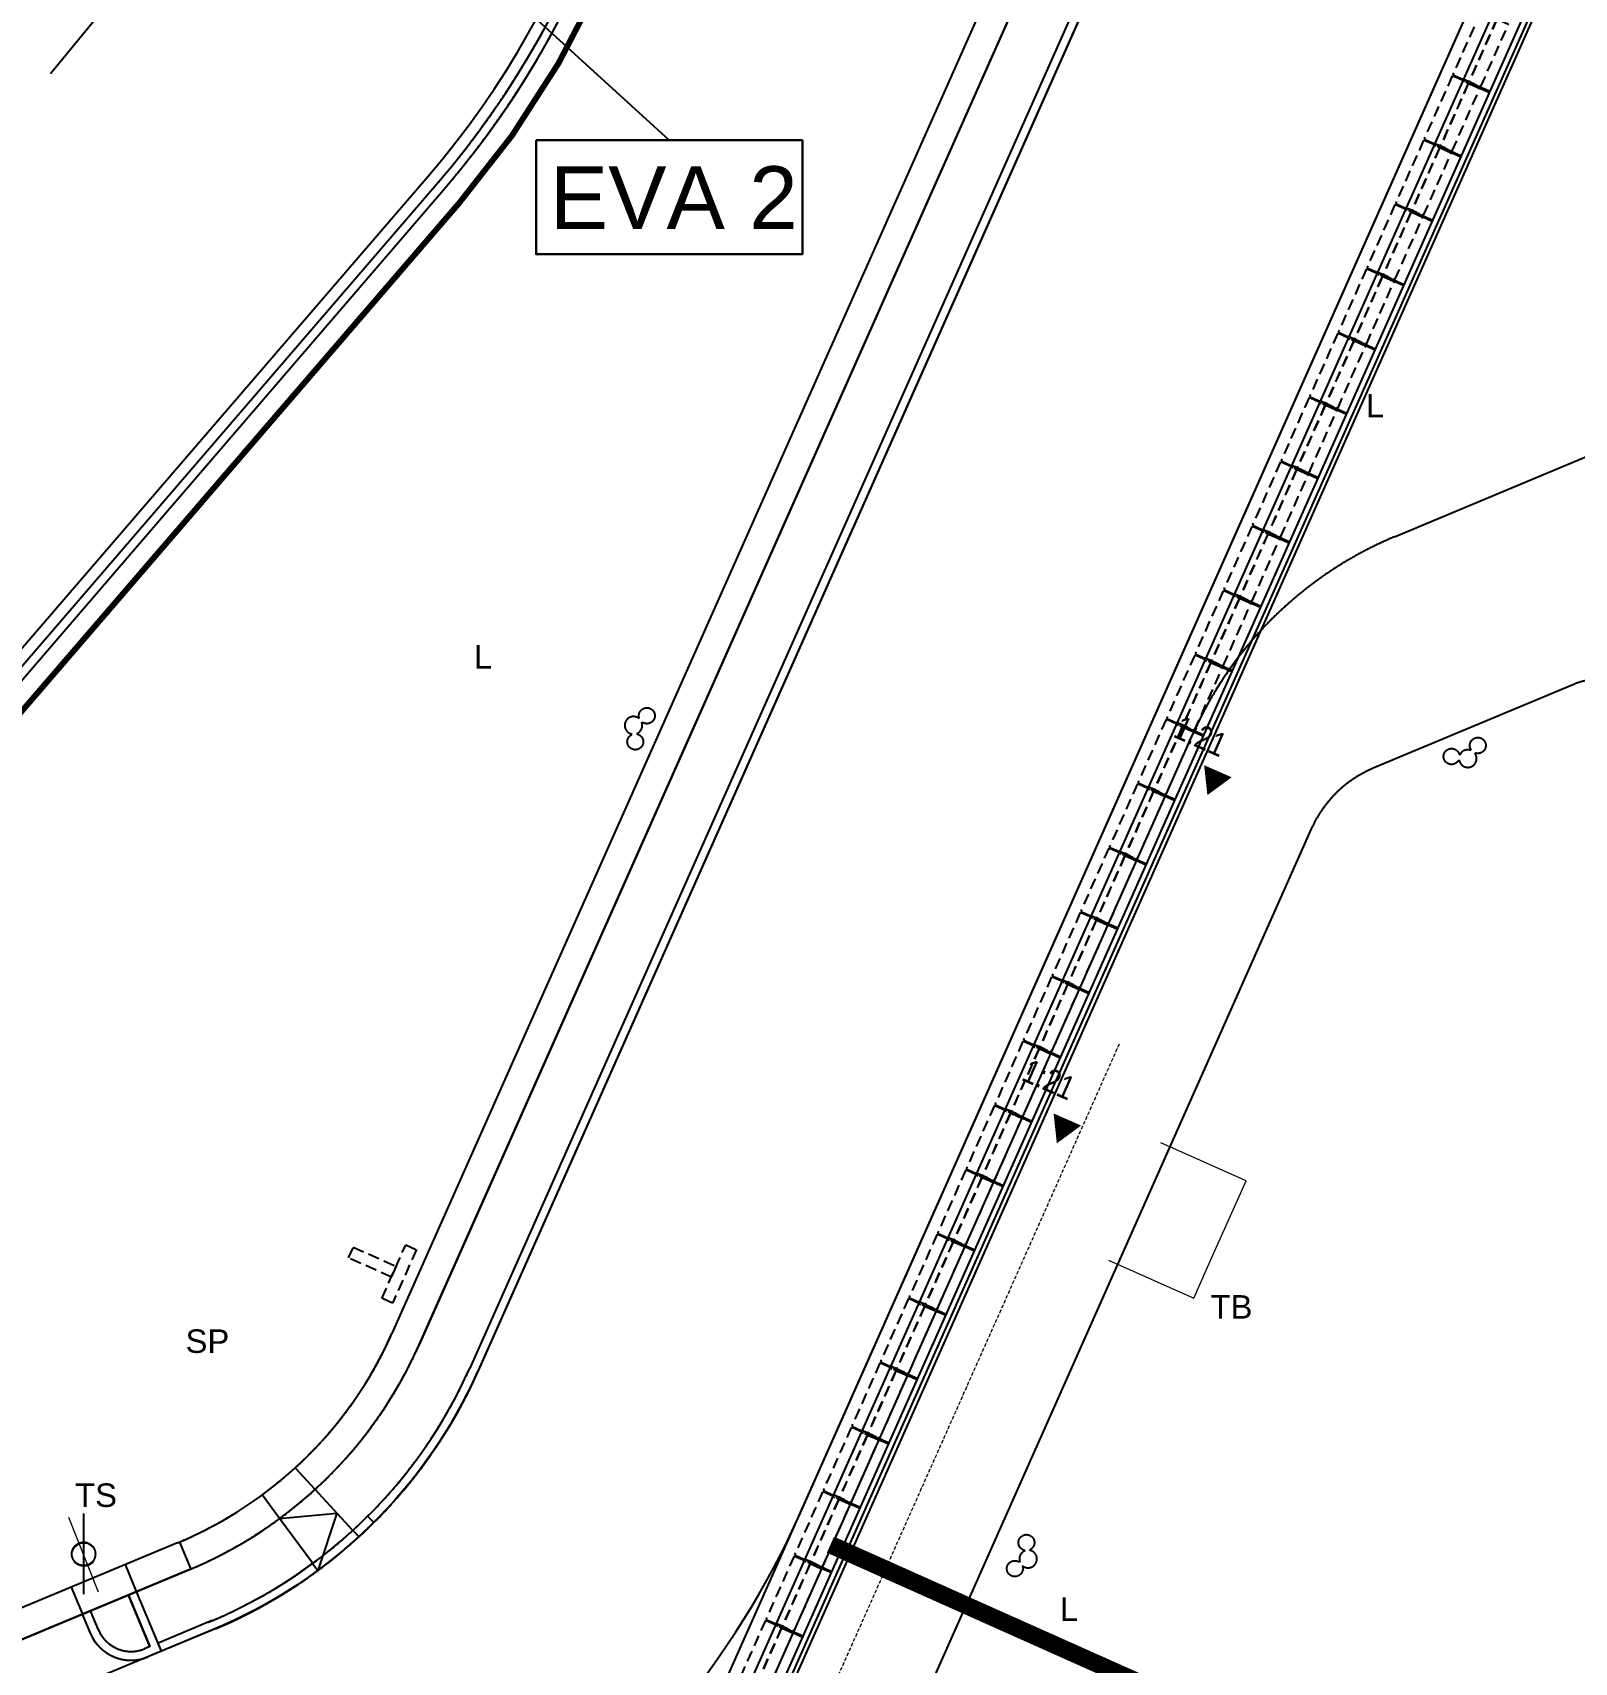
# Model space of a CAD drawing. Header units: millimetres. Extents: x 833576263 to 1668046980, y 817519639 to 1636103653.
# Drawn here: x 834059121 to 834085388, y 817818401 to 817846168 of the extents above; entities that cross this region are included whole.
import ezdxf

# ---------------------------------------------------------------- set-up
doc = ezdxf.new("R2010")
doc.units = ezdxf.units.MM
doc.header["$LTSCALE"] = 100
doc.header["$MEASUREMENT"] = 0
for name, pattern in [('C160$0$DASHED', [19.05, 12.7, -6.35]), ('C160$0$Hidden', [9.525, 6.35, -3.175]), ('R_site$0$HIDDEN', [9.525, 6.35, -3.175]), ('R_site$0$HIDDENX2', [19.05, 12.7, -6.35]), ('R_Text for GBP from DLN$0$ACAD_ISO10W100', [18, 12, -3, 0, -3])]:
    doc.linetypes.add(name, pattern=pattern)
doc.layers.get('Defpoints').update_dxf_attribs({"color": 170})
for name, color, linetype in [('C160$0$+C160', 6, 'C160$0$Hidden'), ('C160$0$EVA', 1, 'C160$0$DASHED'), ('R_site$0$G-SITE(WHC)', 7, 'R_site$0$HIDDENX2'), ('R_Text for GBP from DLN$0$000-04-LABLES-EVA', 7, 'Continuous'), ('R_Text for GBP from DLN$0$base plan(mm)$0$DLN040__', 7, 'Continuous'), ('T-TITL', 7, 'Continuous'), ('X-REF', 7, 'Continuous')]:
    doc.layers.add(name, color=color, linetype=linetype)
for name, color, linetype, lineweight in [('C160$0$DLN_TRAFFIC SIGN', 6, 'Continuous', 18), ('R_P_LG$0$RDA5803', 1, 'Continuous', 20), ('R_site$0$000-Architecture boundary', 2, 'Continuous', 0), ('R_site$0$Waterfront Railing$0$000-Section Thick', 1, 'Continuous', 25), ('R_Text for GBP from DLN$0$000-Slope', 6, 'R_Text for GBP from DLN$0$ACAD_ISO10W100', 18), ('R_WKCD_PARK$0$000-PAV-Concrete-b', 1, 'Continuous', 25), ('R_WKCD_PARK$0$000-PAV-Reused tiles-b', 3, 'Continuous', 15), ('R_WKCD_PARK$0$PAV-secondary path-b', 6, 'Continuous', 18)]:
    doc.layers.add(name, color=color, linetype=linetype, lineweight=lineweight)
doc.styles.add('R_Text for GBP from DLN$0$base plan(mm)$0$Standard', font='arial.ttf')
doc.styles.add('R_Text for GBP from DLN$0$base plan(mm)$0$SWIS721 LT', font='swiss.ttf')
doc.styles.add('R_Text for GBP from DLN$0$programme (M)$0$programme$0$SWIS721 LT', font='swiss.ttf')
doc.styles.add('R_Text for GBP from DLN$0$W8 sec wkcd', font='swissc.ttf', dxfattribs={"height": 3})
doc.linetypes.add('R_site$0$B1_BDYF', pattern='A,2.5,-0.5,[130,ltypeshp.shx,S=0.5,R=0,X=0,Y=0],-0.5', length=3.5)
doc.dimstyles.new('R_Text for GBP from DLN$0$base plan(mm)$0$Standard', dxfattribs={"dimtxt": 0.35, "dimasz": 0.2, "dimexe": 0.2, "dimexo": 0.2, "dimgap": 0.09, "dimtad": 0, "dimtoh": 1, "dimdec": 4, "dimzin": 0, "dimdsep": 46, "dimtxsty": 'R_Text for GBP from DLN$0$base plan(mm)$0$Standard', "dimcen": 0.09, "dimadec": 0, "dimazin": 0, "dimtfac": 1, "dimtdec": 4, "dimtofl": 0, "dimtmove": 0, "dimatfit": 3, "dimfxl": 1, "dimtolj": 1, "dimtzin": 0, "dimarcsym": 0})

# ---------------------------------------------------------------- blocks, each defined once
blk = doc.blocks.new('R_site$0$architecture 2')
at = {"layer": 'R_site$0$000-Architecture boundary', "color": 3, "linetype": 'R_site$0$HIDDEN', "ltscale": 0.5}
blk.add_lwpolyline([(834072.714, 817820.406), (834080.716, 817816.831), (834078.886, 817795.172), (834085.641, 817794.002), (834085.7, 817794.347), (834102.5, 817791.436), (834100.622, 817780.597)], dxfattribs=at)
at = {"layer": 'R_site$0$Waterfront Railing$0$000-Section Thick', "linetype": 'R_site$0$B1_BDYF', "ltscale": 0.002}
blk.add_lwpolyline([(834040.671, 817817.597), (834044.531, 817818.943), (834065.858, 817843.72, 0.414214), (834064.264, 817865.015), (834043.896, 817882.546, 0.414214), (834022.601, 817880.952), (834006.395, 817862.124, 0.334716), (834006.874, 817839.154), (834009.039, 817835.827), (834009.287, 817832.075), (834007.2, 817826.722), (834004.717, 817823.31), (834010.15, 817817.855), (834013.409, 817815.029), (834017.677, 817819.227, -0.358522), (834028.603, 817818.528, -0.201241), (834031.197, 817814.292), (834032.98, 817814.914)], format="xyb", dxfattribs=at)
blk = doc.blocks.new('R_site')
at = {"layer": 'R_site$0$G-SITE(WHC)', "ltscale": 2}
blk.add_lwpolyline([(834005795, 817849736), (834040174, 817821838), (834069650, 817858019), (834035776, 817886433), (834005795, 817849736)], dxfattribs=at)
at = {"xscale": 1000, "yscale": 1000, "zscale": 1000}
blk.add_blockref('R_site$0$architecture 2', (0, 0), dxfattribs=at)
blk = doc.blocks.new('R_WKCD_PARK')
at = {"layer": 'Defpoints'}
for points in [[(834183667, 817774781, -0.09515), (834076628, 817781650, -0.220431), (834063432, 817792491, -0.264689), (834064805, 817812539, -0.098357), (834067029, 817814779, 0.140841), (834072196, 817820936), (834089614, 817860110, -0.147837), (834100578, 817872816, -0.410901), (834111707, 817870393, 0.031692), (834114287, 817866928, 0.252242), (834125770, 817862431, -0.125686), (834129746, 817861915), (834135114, 817859776), (834142622, 817855048), (834145562, 817859914), (834128702, 817870086, -0.390962), (834117887, 817872026, -0.013137), (834117027, 817873227, -0.385183), (834118544, 817883988, 0.012387)], [(834096207, 817877116, 0.137723), (834084132, 817862548), (834066714, 817823373, -0.191803), (834062187, 817818953), (834051762, 817814614, -0.446391)]]:
    blk.add_lwpolyline(points, format="xyb", dxfattribs=at)
at = {"layer": 'R_WKCD_PARK$0$000-PAV-Concrete-b'}
for p, q in [((834082670, 817863198), (834065244, 817824005)), ((834083127, 817862995), (834065701, 817823802)), ((834083995, 817862609), (834066569, 817823416)), ((834084132, 817862548), (834066706, 817823355)), ((834069260, 817814332), (834089614, 817860110)), ((834046788, 817821259), (834066009, 817843590)), ((834046902, 817821161), (834066123, 817843492)), ((834064576, 817820648), (834063935, 817821349)), ((834061590, 817820438), (834056100, 817818153)), ((834061782, 817819976), (834056292, 817817691)), ((834061316, 817818591), (834060893, 817819606)), ((834060105, 817818899), (834059970, 817819222)), ((834060243, 817818957), (834060109, 817819280)), ((834062249, 817818979), (834061085, 817818495)), ((834062191, 817819118), (834061258, 817818729))]:
    blk.add_line(p, q, dxfattribs=at)
at = {"layer": 'R_WKCD_PARK$0$000-PAV-Concrete-b', "flags": 128}
for points in [[(834063893, 817820087), (834063330, 817820852), (834064306, 817820944), (834063982, 817819966)], [(834060755, 817819549), (834061120, 817818672), (834061028, 817818633)]]:
    blk.add_lwpolyline(points, dxfattribs=at)
at = {"layer": 'R_WKCD_PARK$0$000-PAV-Concrete-b'}
for centre, radius, start, end in [((834054413, 817853571), 15450, 319.2806, 49.2806), ((834054413, 817853571), 15300, 319.2806, 49.2806), ((834058939, 817826808), 6900, 292.5986, 336.0291), ((834058939, 817826808), 7400, 292.5986, 336.0291), ((834058939, 817826808), 8350, 292.9197, 336.0291), ((834058939, 817826808), 8500, 292.9197, 336.0291), ((834060797, 817819187), 750, 202.5986, 292.5986), ((834060797, 817819187), 600, 202.5978, 292.5978), ((834059367, 817825795), 7250, 292.2863, 292.9197)]:
    blk.add_arc(centre, radius, start, end, dxfattribs=at)
at = {"layer": 'R_WKCD_PARK$0$000-PAV-Reused tiles-b', "flags": 128}
blk.add_lwpolyline([(834077450, 817825254), (834078905, 817824609), (834079229, 817825340), (834079794, 817826608), (834078341, 817827255)], dxfattribs=at)
at = {"layer": 'R_WKCD_PARK$0$PAV-secondary path-b'}
for p, q in [((834085388, 817835068), (834081961, 817833634)), ((834068178, 817810123), (834078892, 817834224)), ((834080906, 817832602), (834067525, 817802533))]:
    blk.add_line(p, q, dxfattribs=at)
at = {"layer": 'R_WKCD_PARK$0$PAV-secondary path-b', "flags": 128}
blk.add_lwpolyline([(834082322, 817837579), (834090454, 817840982), (834091805, 817837754), (834090196, 817837080)], dxfattribs=at)
at = {"layer": 'R_WKCD_PARK$0$PAV-secondary path-b'}
for centre, radius, end in [((834084832, 817831583), 6500, 156.0315), ((834082734, 817831789), 2000, 156.0098)]:
    blk.add_arc(centre, radius, 112.7095, end, dxfattribs=at)
blk = doc.blocks.new('R_P_LG')
at = {"layer": 'R_P_LG$0$RDA5803'}
for points in [[(834183666.729, 817774780.7109, -0.095150065), (834076628.2291, 817781649.9506, -0.220430541), (834063432.364, 817792490.8935, -0.2646892807), (834064805.311, 817812539.3987, -0.0983572146), (834067029.4433, 817814778.8374, 0.1408408976), (834072196.345, 817820935.5122), (834089614.1981, 817860110.2634, -0.1478366909), (834100577.8317, 817872816.296, -0.4109005282), (834111707.1207, 817870392.8812, 0.031691708), (834114287.1147, 817866927.814, 0.2522417272), (834125770.0064, 817862431.157, -0.1256855543), (834129745.5165, 817861914.9436), (834135113.5119, 817859775.9643), (834142622.3979, 817855047.5612), (834145562.149, 817859914.092), (834128702.0772, 817870085.6929, -0.3909616488), (834117887.1336, 817872026.3361, -0.013137308), (834117026.993, 817873227.1241, -0.3851828251), (834118543.6819, 817883988.3187, 0.0123866448)], [(834096206.9852, 817877116.397, 0.1377230721), (834084131.6848, 817862547.895), (834066713.8319, 817823373.1443, -0.1918031019), (834062186.7776, 817818953.2396), (834051761.6539, 817814613.986, -0.4463909524)]]:
    blk.add_lwpolyline(points, format="xyb", dxfattribs=at)
blk = doc.blocks.new('C160$0$A$C4AD84712')
at = {"layer": 'C160$0$+C160', "ltscale": 0.0003}
for p, q in [((834084.064, 817846.398), (834083.593, 817845.338)), ((834084.068, 817846.396, 0), (834083.597, 817845.336, 0)), ((834083.577, 817845.301), (834083.106, 817844.241)), ((834083.581, 817845.299, 0), (834083.11, 817844.239, 0)), ((834083.089, 817844.205), (834082.618, 817843.145)), ((834083.093, 817844.203, 0), (834082.622, 817843.143, 0)), ((834082.602, 817843.108), (834082.13, 817842.048)), ((834082.606, 817843.106, 0), (834082.134, 817842.046, 0)), ((834082.114, 817842.011), (834081.643, 817840.952)), ((834082.118, 817842.01, 0), (834081.647, 817840.95, 0)), ((834081.627, 817840.915), (834081.155, 817839.855)), ((834081.631, 817840.913, 0), (834081.159, 817839.853, 0)), ((834081.139, 817839.818), (834080.668, 817838.759)), ((834081.143, 817839.817, 0), (834080.672, 817838.757, 0)), ((834080.652, 817838.722), (834080.18, 817837.662)), ((834080.656, 817838.72, 0), (834080.184, 817837.66, 0)), ((834080.164, 817837.625), (834079.693, 817836.566)), ((834080.168, 817837.624, 0), (834079.697, 817836.564, 0)), ((834079.677, 817836.529), (834079.205, 817835.469)), ((834079.681, 817836.527, 0), (834079.209, 817835.467, 0)), ((834079.189, 817835.432), (834078.718, 817834.373)), ((834079.193, 817835.431, 0), (834078.722, 817834.371, 0)), ((834078.702, 817834.336), (834078.23, 817833.276)), ((834078.706, 817834.334, 0), (834078.234, 817833.274, 0)), ((834078.214, 817833.239), (834077.743, 817832.18)), ((834078.218, 817833.238, 0), (834077.747, 817832.178, 0)), ((834077.726, 817832.143), (834077.255, 817831.083)), ((834077.73, 817832.141, 0), (834077.259, 817831.081, 0)), ((834077.239, 817831.046), (834076.768, 817829.987)), ((834077.243, 817831.045, 0), (834076.772, 817829.985, 0)), ((834076.751, 817829.95), (834076.28, 817828.89)), ((834076.755, 817829.948, 0), (834076.284, 817828.888, 0)), ((834076.264, 817828.853), (834075.793, 817827.794)), ((834076.268, 817828.852, 0), (834075.797, 817827.792, 0)), ((834075.776, 817827.757), (834075.305, 817826.697)), ((834075.78, 817827.755, 0), (834075.309, 817826.695, 0)), ((834075.289, 817826.66), (834074.818, 817825.601)), ((834075.293, 817826.659, 0), (834074.822, 817825.599, 0)), ((834074.801, 817825.564), (834074.33, 817824.504)), ((834074.805, 817825.562, 0), (834074.334, 817824.502, 0)), ((834074.314, 817824.467), (834073.843, 817823.408)), ((834074.318, 817824.466, 0), (834073.847, 817823.406, 0)), ((834073.826, 817823.371), (834073.355, 817822.311)), ((834073.83, 817823.369, 0), (834073.359, 817822.309, 0)), ((834073.339, 817822.274), (834072.867, 817821.214)), ((834073.343, 817822.273, 0), (834072.871, 817821.213, 0)), ((834072.851, 817821.178), (834072.38, 817820.118)), ((834072.855, 817821.176, 0), (834072.384, 817820.116, 0)), ((834072.364, 817820.081), (834071.892, 817819.021)), ((834072.368, 817820.08, 0), (834071.896, 817819.02, 0)), ((834071.876, 817818.985), (834071.405, 817817.925)), ((834071.88, 817818.983, 0), (834071.409, 817817.923, 0))]:
    blk.add_line(p, q, dxfattribs=at)
for points in [[(834084.265, 817846.308), (834083.975, 817846.437), (834083.979, 817846.447), (834083.794, 817846.528), (834083.315, 817845.45), (834083.499, 817845.368), (834083.503, 817845.377), (834083.794, 817845.248)], [(834083.777, 817845.212), (834083.487, 817845.341), (834083.491, 817845.35), (834083.307, 817845.432), (834082.827, 817844.354), (834083.012, 817844.272), (834083.016, 817844.281), (834083.306, 817844.152)], [(834083.29, 817844.115), (834083, 817844.244), (834083.004, 817844.254), (834082.819, 817844.335), (834082.34, 817843.257), (834082.524, 817843.175), (834082.528, 817843.184), (834082.819, 817843.055)], [(834082.802, 817843.019), (834082.512, 817843.148), (834082.516, 817843.157), (834082.332, 817843.239), (834081.852, 817842.161), (834082.037, 817842.079), (834082.041, 817842.088), (834082.331, 817841.959)], [(834082.315, 817841.922), (834082.025, 817842.051), (834082.029, 817842.061), (834081.844, 817842.142), (834081.365, 817841.064), (834081.549, 817840.982), (834081.553, 817840.991), (834081.844, 817840.862)], [(834081.827, 817840.826), (834081.537, 817840.955), (834081.541, 817840.964), (834081.357, 817841.046), (834080.877, 817839.968), (834081.062, 817839.886), (834081.066, 817839.895), (834081.356, 817839.766)], [(834081.34, 817839.729), (834081.05, 817839.858), (834081.054, 817839.867), (834080.869, 817839.949), (834080.39, 817838.871), (834080.574, 817838.789), (834080.578, 817838.798), (834080.869, 817838.669)], [(834080.852, 817838.633), (834080.562, 817838.762), (834080.566, 817838.771), (834080.382, 817838.853), (834079.902, 817837.775), (834080.087, 817837.693), (834080.091, 817837.702), (834080.381, 817837.573)], [(834080.365, 817837.536), (834080.074, 817837.665), (834080.079, 817837.674), (834079.894, 817837.756), (834079.415, 817836.678), (834079.599, 817836.596), (834079.603, 817836.605), (834079.894, 817836.476)], [(834079.877, 817836.44), (834079.587, 817836.569), (834079.591, 817836.578), (834079.407, 817836.66), (834078.927, 817835.582), (834079.112, 817835.5), (834079.116, 817835.509), (834079.406, 817835.38)], [(834079.39, 817835.343), (834079.099, 817835.472), (834079.103, 817835.481), (834078.919, 817835.563), (834078.44, 817834.485), (834078.624, 817834.403), (834078.628, 817834.412), (834078.918, 817834.283)], [(834078.902, 817834.247), (834078.612, 817834.376), (834078.616, 817834.385), (834078.432, 817834.467), (834077.952, 817833.389), (834078.137, 817833.307), (834078.141, 817833.316), (834078.431, 817833.187)], [(834078.415, 817833.15), (834078.124, 817833.279), (834078.128, 817833.288), (834077.944, 817833.37), (834077.465, 817832.292), (834077.649, 817832.21), (834077.653, 817832.219), (834077.943, 817832.09)], [(834077.927, 817832.054), (834077.637, 817832.183), (834077.641, 817832.192), (834077.457, 817832.274), (834076.977, 817831.196), (834077.161, 817831.114), (834077.166, 817831.123), (834077.456, 817830.994)], [(834077.44, 817830.957), (834077.149, 817831.086), (834077.153, 817831.095), (834076.969, 817831.177), (834076.49, 817830.099), (834076.674, 817830.017), (834076.678, 817830.026), (834076.968, 817829.897)], [(834076.952, 817829.861), (834076.662, 817829.99), (834076.666, 817829.999), (834076.481, 817830.081), (834076.002, 817829.003), (834076.186, 817828.921), (834076.19, 817828.93), (834076.481, 817828.801)], [(834076.465, 817828.764), (834076.174, 817828.893), (834076.178, 817828.902), (834075.994, 817828.984), (834075.515, 817827.906), (834075.699, 817827.824), (834075.703, 817827.833), (834075.993, 817827.704)], [(834075.977, 817827.668), (834075.687, 817827.797), (834075.691, 817827.806), (834075.506, 817827.888), (834075.027, 817826.81), (834075.211, 817826.728), (834075.215, 817826.737), (834075.506, 817826.608)], [(834075.49, 817826.571), (834075.199, 817826.7), (834075.203, 817826.709), (834075.019, 817826.791), (834074.539, 817825.713), (834074.724, 817825.631), (834074.728, 817825.64), (834075.018, 817825.511)], [(834075.002, 817825.475), (834074.712, 817825.604), (834074.716, 817825.613), (834074.531, 817825.695), (834074.052, 817824.617), (834074.236, 817824.535), (834074.24, 817824.544), (834074.531, 817824.415)], [(834074.514, 817824.378), (834074.224, 817824.507), (834074.228, 817824.516), (834074.044, 817824.598), (834073.564, 817823.52), (834073.749, 817823.438), (834073.753, 817823.447), (834074.043, 817823.318)], [(834074.027, 817823.282), (834073.737, 817823.411), (834073.741, 817823.42), (834073.556, 817823.502), (834073.077, 817822.424), (834073.261, 817822.342), (834073.265, 817822.351), (834073.556, 817822.222)], [(834073.539, 817822.185), (834073.249, 817822.314), (834073.253, 817822.323), (834073.069, 817822.405), (834072.589, 817821.327), (834072.774, 817821.245), (834072.778, 817821.254), (834073.068, 817821.125)], [(834073.052, 817821.089), (834072.762, 817821.218), (834072.766, 817821.227), (834072.581, 817821.309), (834072.102, 817820.231), (834072.286, 817820.149), (834072.29, 817820.158), (834072.581, 817820.029)], [(834072.564, 817819.992), (834072.274, 817820.121), (834072.278, 817820.13), (834072.094, 817820.212), (834071.614, 817819.134), (834071.799, 817819.052), (834071.803, 817819.061), (834072.093, 817818.932)], [(834072.077, 817818.896), (834071.787, 817819.025), (834071.791, 817819.034), (834071.606, 817819.116), (834071.127, 817818.038), (834071.311, 817817.956), (834071.315, 817817.965), (834071.606, 817817.836)]]:
    blk.add_lwpolyline(points, close=True, dxfattribs=at)
blk = doc.blocks.new('C160$0$TS')
at = {"layer": 'C160$0$DLN_TRAFFIC SIGN'}
blk.add_line((834126.707, 818031.929), (834126.707, 818030.558), dxfattribs=at)
blk.add_circle((834126.707, 818031.244), 0.2, dxfattribs=at)
blk = doc.blocks.new('C160')
at = {"layer": 'C160$0$+C160'}
for p, q in [((834082.67, 817863.198), (834065.244, 817824.005)), ((834069.26, 817814.332), (834089.614, 817860.11)), ((834085.132, 817849.049, 0), (834083.099, 817844.481, 0)), ((834083.648, 817844.237, 0), (834085.68, 817848.805, 0)), ((834083.716, 817845.25), (834083.943, 817845.149)), ((834083.725, 817845.268), (834083.951, 817845.168)), ((834083.099, 817844.481, 0), (834081.066, 817839.913, 0)), ((834081.615, 817839.669, 0), (834083.648, 817844.237, 0)), ((834083.229, 817844.153), (834083.455, 817844.053)), ((834083.237, 817844.172), (834083.463, 817844.071)), ((834082.741, 817843.057), (834082.968, 817842.956)), ((834082.75, 817843.075), (834082.976, 817842.975)), ((834082.254, 817841.96), (834082.48, 817841.86)), ((834082.262, 817841.979), (834082.488, 817841.878)), ((834081.766, 817840.864), (834081.993, 817840.763)), ((834081.775, 817840.882), (834082.001, 817840.782)), ((834081.066, 817839.913, 0), (834079.034, 817835.345, 0)), ((834081.279, 817839.767), (834081.505, 817839.667)), ((834081.287, 817839.786), (834081.513, 817839.685)), ((834079.582, 817835.101, 0), (834081.615, 817839.669, 0)), ((834080.791, 817838.671), (834081.018, 817838.57)), ((834080.799, 817838.689), (834081.026, 817838.589)), ((834080.304, 817837.574), (834080.53, 817837.474)), ((834080.312, 817837.593), (834080.538, 817837.492)), ((834079.816, 817836.478), (834080.043, 817836.377)), ((834079.824, 817836.496), (834080.051, 817836.395)), ((834079.034, 817835.345, 0), (834077.001, 817830.777, 0)), ((834079.329, 817835.381), (834079.555, 817835.281)), ((834079.337, 817835.4), (834079.563, 817835.299)), ((834077.549, 817830.533, 0), (834079.582, 817835.101, 0)), ((834078.841, 817834.285), (834079.067, 817834.184)), ((834078.849, 817834.303), (834079.076, 817834.202)), ((834078.354, 817833.188), (834078.58, 817833.088)), ((834078.362, 817833.207), (834078.588, 817833.106)), ((834077.866, 817832.092), (834078.092, 817831.991)), ((834077.874, 817832.11), (834078.101, 817832.009)), ((834077.379, 817830.995), (834077.605, 817830.895)), ((834077.387, 817831.014), (834077.613, 817830.913)), ((834077.001, 817830.777, 0), (834074.968, 817826.209, 0)), ((834075.516, 817825.965, 0), (834077.549, 817830.533, 0)), ((834076.891, 817829.899), (834077.117, 817829.798)), ((834076.899, 817829.917), (834077.126, 817829.816)), ((834076.404, 817828.802), (834076.63, 817828.702)), ((834076.412, 817828.821), (834076.638, 817828.72)), ((834075.916, 817827.706), (834076.142, 817827.605)), ((834075.924, 817827.724), (834076.15, 817827.623)), ((834075.429, 817826.609), (834075.655, 817826.509)), ((834075.437, 817826.628), (834075.663, 817826.527)), ((834074.968, 817826.209, 0), (834072.935, 817821.641, 0)), ((834073.483, 817821.397, 0), (834075.516, 817825.965, 0)), ((834074.949, 817825.531), (834075.175, 817825.43)), ((834074.941, 817825.513), (834075.167, 817825.412)), ((834074.453, 817824.416), (834074.68, 817824.316)), ((834074.462, 817824.435), (834074.688, 817824.334)), ((834073.966, 817823.32), (834074.192, 817823.219)), ((834073.974, 817823.338), (834074.2, 817823.237)), ((834073.478, 817822.223), (834073.705, 817822.123)), ((834073.487, 817822.242), (834073.713, 817822.141)), ((834072.935, 817821.641, 0), (834070.902, 817817.073, 0)), ((834071.45, 817816.829, 0), (834073.483, 817821.397, 0)), ((834064.576, 817820.648), (834063.935, 817821.349)), ((834072.991, 817821.127), (834073.217, 817821.026)), ((834072.999, 817821.145), (834073.225, 817821.044)), ((834063.33, 817820.852), (834064.306, 817820.944)), ((834063.893, 817820.087), (834063.33, 817820.852)), ((834064.306, 817820.944), (834063.982, 817819.966)), ((834061.59, 817820.438), (834056.1, 817818.153)), ((834060.893, 817819.606), (834060.701, 817820.068)), ((834072.503, 817820.03), (834072.73, 817819.93)), ((834072.512, 817820.049), (834072.738, 817819.948)), ((834059.778, 817819.684), (834059.97, 817819.222)), ((834072.016, 817818.934), (834072.242, 817818.833)), ((834072.024, 817818.952), (834072.25, 817818.851))]:
    blk.add_line(p, q, dxfattribs=at)
for points in [[(834056.292, 817817.691), (834061.782, 817819.976, 0.191803), (834065.701, 817823.802), (834083.127, 817862.995, -0.137723), (834095.581, 817878.021, 0.038667), (834116.472, 817894.993, 0.067646), (834133.142, 817915.771), (834141.771, 817930.131, 0.625274), (834131.969, 817945.206, -0.140277), (834121.241, 817946.886, -0.135027), (834113.876, 817952.495, -0.001971), (834109.332, 817958.449, -0.001971)], [(834077.005, 817783.102, -0.465643), (834064.6, 817809.113, -0.132801), (834064.726, 817809.305, -0.097933), (834065.014, 817809.469, -0.056729), (834065.604, 817809.591, -0.015706), (834066.412, 817809.645, 0.019087), (834067.258, 817809.705, 0.069677), (834067.844, 817809.844, 0.180117), (834068.178, 817810.123), (834078.892, 817834.224, -0.191312), (834082.322, 817837.579), (834090.454, 817840.982), (834091.805, 817837.754), (834090.196, 817837.08, 0.328198), (834089.587, 817836.064, 0.183549), (834103.804, 817807.158, 0.534412), (834107.041, 817807.919, -0.091686)], [(834046.902, 817821.161), (834066.123, 817843.492, 0.414214), (834064.492, 817865.281), (834044.124, 817882.812, 0.414214), (834022.336, 817881.181), (834006.12, 817862.341, 0.334705), (834006.589, 817838.95), (834008.696, 817835.713), (834008.933, 817832.13), (834006.89, 817826.891), (834004.258, 817823.275), (834009.911, 817817.599), (834013.424, 817814.553), (834017.904, 817818.958, -0.354054), (834028.287, 817818.344, -0.179645), (834028.717, 817817.508), (834029.024, 817814.963)], [(834046.788, 817821.259), (834066.009, 817843.59, 0.414214), (834064.394, 817865.167), (834044.026, 817882.698, 0.414214), (834022.449, 817881.083), (834006.238, 817862.248, 0.334709), (834006.711, 817839.038), (834008.843, 817835.762), (834009.085, 817832.106), (834007.023, 817826.819), (834004.455, 817823.29), (834010.013, 817817.709), (834013.418, 817814.757), (834017.807, 817819.073, -0.354446), (834028.388, 817818.454, -0.179645), (834028.866, 817817.526), (834029.173, 817814.981)], [(834096.122, 817877.24, 0.137723), (834083.995, 817862.609), (834066.569, 817823.416, -0.190351), (834062.191, 817819.117, -0.137118)], [(834096.207, 817877.116, 0.137723), (834084.132, 817862.548), (834066.706, 817823.355, -0.190351), (834062.249, 817818.979, -0.175349)], [(834077.061, 817783.239, -0.465803), (834064.755, 817809.026, -0.195057), (834065.169, 817809.419, -0.048522), (834065.54, 817809.525, -0.032646), (834066.143, 817809.594), (834066.737, 817809.623), (834067.11, 817809.646, 0.021417), (834067.585, 817809.696, 0.0536), (834068.056, 817809.819, 0.099862), (834068.257, 817809.945, 0.095926), (834068.346, 817810.071), (834087.359, 817852.834), (834087.506, 817852.769), (834068.492, 817810.005, -0.096303), (834068.367, 817809.829, -0.099862), (834068.112, 817809.669, -0.0536), (834067.609, 817809.538, -0.021417), (834067.12, 817809.487), (834066.746, 817809.463), (834066.151, 817809.434, 0.032646), (834065.569, 817809.367, 0.048522), (834065.228, 817809.27, 0.195057), (834064.9, 817808.96, 0.465803), (834077.101, 817783.394, 0.005214)], [(834062.249, 817818.979), (834061.085, 817818.495, -0.414214), (834060.105, 817818.899), (834059.97, 817819.222)], [(834061.12, 817818.672), (834061.028, 817818.633, -0.414214), (834060.243, 817818.957), (834060.109, 817819.28)]]:
    blk.add_lwpolyline(points, format="xyb", dxfattribs=at)
at = {"layer": 'C160$0$+C160', "const_width": 0.1, "flags": 128}
blk.add_lwpolyline([(834037.704, 817819.253), (834046.651, 817820.332), (834066.388, 817843.264, 0.414214), (834064.72, 817865.546), (834044.353, 817883.077, 0.414214), (834022.07, 817881.409), (834005.845, 817862.558, 0.334694), (834006.304, 817838.746), (834008.353, 817835.598), (834008.578, 817832.184), (834006.581, 817827.061), (834003.8, 817823.239), (834009.672, 817817.343), (834013.439, 817814.077), (834018.129, 817818.689, -0.155744), (834022.716, 817820.153, -0.186939), (834028.048, 817818.088), (834029.483, 817818.261)], format="xyb", dxfattribs=at)
at = {"layer": 'C160$0$+C160'}
for points in [[(834083.548, 817845.346), (834083.54, 817845.328), (834083.716, 817845.25), (834083.725, 817845.268)], [(834083.061, 817844.25), (834083.053, 817844.232), (834083.229, 817844.153), (834083.237, 817844.172)], [(834082.573, 817843.153), (834082.565, 817843.135), (834082.741, 817843.057), (834082.75, 817843.075)], [(834082.086, 817842.057), (834082.078, 817842.039), (834082.254, 817841.96), (834082.262, 817841.979)], [(834081.598, 817840.96), (834081.59, 817840.942), (834081.766, 817840.864), (834081.775, 817840.882)], [(834081.111, 817839.864), (834081.103, 817839.846), (834081.279, 817839.767), (834081.287, 817839.786)], [(834080.623, 817838.767), (834080.615, 817838.749), (834080.791, 817838.671), (834080.799, 817838.689)], [(834080.136, 817837.671), (834080.128, 817837.653), (834080.304, 817837.574), (834080.312, 817837.593)], [(834079.648, 817836.574), (834079.64, 817836.556), (834079.816, 817836.478), (834079.824, 817836.496)], [(834079.161, 817835.478), (834079.153, 817835.46), (834079.329, 817835.381), (834079.337, 817835.4)], [(834078.673, 817834.381), (834078.665, 817834.363), (834078.841, 817834.285), (834078.849, 817834.303)], [(834078.186, 817833.285), (834078.178, 817833.267), (834078.354, 817833.188), (834078.362, 817833.207)], [(834077.698, 817832.188), (834077.69, 817832.17), (834077.866, 817832.092), (834077.874, 817832.11)], [(834077.211, 817831.092), (834077.203, 817831.074), (834077.379, 817830.995), (834077.387, 817831.014)], [(834076.723, 817829.995), (834076.715, 817829.977), (834076.891, 817829.899), (834076.899, 817829.917)], [(834076.236, 817828.899), (834076.227, 817828.881), (834076.404, 817828.802), (834076.412, 817828.821)], [(834075.748, 817827.802), (834075.74, 817827.784), (834075.916, 817827.706), (834075.924, 817827.724)], [(834075.261, 817826.706), (834075.252, 817826.688), (834075.429, 817826.609), (834075.437, 817826.628)], [(834074.773, 817825.609), (834074.765, 817825.591), (834074.941, 817825.513), (834074.949, 817825.531)], [(834074.285, 817824.513), (834074.277, 817824.495), (834074.453, 817824.416), (834074.462, 817824.435)], [(834073.798, 817823.416), (834073.79, 817823.398), (834073.966, 817823.32), (834073.974, 817823.338)], [(834073.31, 817822.32), (834073.302, 817822.302), (834073.478, 817822.223), (834073.487, 817822.242)], [(834072.823, 817821.223), (834072.815, 817821.205), (834072.991, 817821.127), (834072.999, 817821.145)], [(834072.335, 817820.127), (834072.327, 817820.109), (834072.503, 817820.03), (834072.512, 817820.049)], [(834071.848, 817819.03), (834071.84, 817819.012), (834072.016, 817818.934), (834072.024, 817818.952)]]:
    blk.add_lwpolyline(points, close=True, dxfattribs=at)
blk.add_lwpolyline([(834140.885, 817805.344, 0.369244), (834124.546, 817809.651, 0.251737), (834112.08, 817792.476), (834112.031, 817791.187), (834102.827, 817792.6), (834103.452, 817796.937, 0.243715), (834100.533, 817806.148, -0.166373), (834086.767, 817834.271, 0.495966), (834085.388, 817835.068), (834081.961, 817833.634, 0.191214), (834080.906, 817832.602), (834067.525, 817802.533, 0.236755), (834067.939, 817793.575, 0.204218), (834077.758, 817786.006, 0.004312), (834082.441, 817784.834, 0.05179), (834139.752, 817777.162, 0.038828), (834183.103, 817779.245, 0.139726), (834211.858, 817791.515, 0.684982), (834211.001, 817794.177, -0.05726), (834202.554, 817795.651, 0.227409), (834198.284, 817794.962, -0.4147)], format="xyb", close=True, dxfattribs=at)
at = {"layer": 'C160$0$+C160', "ltscale": 0.0003}
for points in [[(834065.315, 817825.15), (834065.234, 817824.967), (834064.503, 817825.292), (834064.584, 817825.475)], [(834065.66, 817825.434), (834065.254, 817824.521), (834065.071, 817824.602), (834065.478, 817825.516)]]:
    blk.add_lwpolyline(points, close=True, dxfattribs=at)
at = {"layer": 'C160$0$+C160'}
for points in [[(834063.935, 817821.349), (834063.597, 817821.718)], [(834063.33, 817820.852), (834063.033, 817821.254)], [(834059.99, 817820.935), (834059.99, 817819.563)], [(834064.816, 817820.905), (834064.936, 817820.784)], [(834064.563, 817820.663), (834064.677, 817820.538)], [(834061.624, 817820.452), (834061.819, 817819.992)], [(834063.881, 817820.103), (834063.982, 817819.966)], [(834061.12, 817818.672), (834060.755, 817819.549)], [(834061.316, 817818.591), (834060.893, 817819.606)], [(834062.191, 817819.118), (834061.258, 817818.729)]]:
    blk.add_lwpolyline(points, dxfattribs=at)
at = {"layer": 'C160$0$+C160', "const_width": 0.3}
blk.add_lwpolyline([(834072.714, 817820.406), (834080.716, 817816.831), (834078.886, 817795.172), (834085.641, 817794.002), (834085.7, 817794.347), (834102.5, 817791.436), (834100.622, 817780.597)], dxfattribs=at)
at = {"layer": 'C160$0$+C160'}
blk.add_circle((834059.99, 817820.249), 0.2, dxfattribs=at)
for centre, radius, start, end in [((834069.359, 817834.365), 0.15, 50.8782, 261.119), ((834069.359, 817834.365), 0.15, 290.8782, 21.119), ((834083.573, 817833.8), 0.15, 187.5779, 37.8187), ((834083.573, 817833.8), 0.15, 67.5779, 157.8187), ((834058.939, 817826.808), 6.9, 292.5986, 336.0291), ((834076.082, 817820.163), 0.15, 110.8782, 201.119), ((834076.082, 817820.163), 0.15, 230.8782, 81.119), ((834059.367, 817825.795), 7.25, 292.2863, 292.9197)]:
    blk.add_arc(centre, radius, start, end, dxfattribs=at)
for points in [[(834069.455, 817834.493), (834069.441, 817834.546), (834069.459, 817834.605), (834069.506, 817834.639), (834069.567, 817834.683), (834069.652, 817834.67), (834069.696, 817834.609), (834069.74, 817834.549), (834069.727, 817834.464), (834069.666, 817834.42), (834069.619, 817834.385), (834069.557, 817834.386), (834069.511, 817834.416)], [(834069.423, 817834.217), (834069.476, 817834.203), (834069.518, 817834.158), (834069.524, 817834.1), (834069.531, 817834.025), (834069.477, 817833.959), (834069.403, 817833.951), (834069.328, 817833.943), (834069.262, 817833.997), (834069.254, 817834.071), (834069.248, 817834.13), (834069.279, 817834.183), (834069.328, 817834.207)], [(834083.629, 817833.95), (834083.599, 817833.997), (834083.6, 817834.059), (834083.635, 817834.105), (834083.681, 817834.165), (834083.766, 817834.176), (834083.826, 817834.131), (834083.885, 817834.085), (834083.897, 817834), (834083.851, 817833.94), (834083.816, 817833.894), (834083.757, 817833.877), (834083.704, 817833.893)], [(834083.415, 817833.772), (834083.39, 817833.723), (834083.336, 817833.693), (834083.278, 817833.701), (834083.204, 817833.71), (834083.151, 817833.778), (834083.161, 817833.853), (834083.17, 817833.927), (834083.238, 817833.979), (834083.313, 817833.97), (834083.37, 817833.963), (834083.415, 817833.92), (834083.428, 817833.866)], [(834076.019, 817820.31), (834075.965, 817820.324), (834075.924, 817820.37), (834075.918, 817820.428), (834075.91, 817820.502), (834075.964, 817820.569), (834076.038, 817820.577), (834076.113, 817820.585), (834076.18, 817820.531), (834076.188, 817820.456), (834076.194, 817820.398), (834076.162, 817820.345), (834076.113, 817820.32)], [(834075.986, 817820.034), (834076.001, 817819.981), (834075.982, 817819.922), (834075.935, 817819.888), (834075.874, 817819.844), (834075.789, 817819.858), (834075.745, 817819.918), (834075.701, 817819.979), (834075.715, 817820.064), (834075.775, 817820.108), (834075.822, 817820.142), (834075.884, 817820.142), (834075.93, 817820.111)]]:
    blk.add_open_spline(points, degree=3, knots=[0, 0, 0, 0, 1, 1, 1, 2, 2, 2, 3, 3, 3, 4, 4, 4, 4], dxfattribs=at)
at = {"layer": 'C160$0$EVA', "flags": 128}
blk.add_lwpolyline([(834128.317, 818030.08, -0.145844), (834116.042, 818026.421), (834088.573, 818026.421, 0.016359), (834087.2, 818026.376, 0.046979), (834021.54, 818015.826, -0.056187), (833969.364, 818008.422, 0.405705), (833955.668, 817994.334), (833955.618, 817879.824), (833955.722, 817865.438), (833956.59, 817853.63, 0.118446), (833959.114, 817845.73, 0.022563), (833976.131, 817820.318, 0.150268), (833991.721, 817808.776, 0.0852), (834018.736, 817804.167, 0.061119), (834043.876, 817807.277, -0.46092), (834055.521, 817798.987, 0.31719), (834075.122, 817775.842, 0.09515), (834184.419, 817768.828, 0.2774), (834239.09, 817811.861), (834242.392, 817820.559, -0.510377), (834255.055, 817823.984), (834260.246, 817819.79, 0.373727), (834277.287, 817820.398, -0.373727), (834287.905, 817820.777), (834291.644, 817817.756), (834296.232, 817823.434), (834292.655, 817826.325, -0.414214), (834291.445, 817837.716), (834332.502, 817888.525, -0.350062), (834342.367, 817890.708, 0.102667), (834400.842, 817875.706, 0.100957), (834409.137, 817876.999), (834444.015, 817889.966, 0.332678), (834453.167, 817904.166), (834452.857, 817908.595, -0.155717), (834454.024, 817913.381), (834445.783, 817911.703, -0.115419), (834446.872, 817908.177), (834447.182, 817903.747, -0.332678), (834441.924, 817895.59), (834407.046, 817882.623, -0.100957), (834401.121, 817881.699, -0.051411), (834372.209, 817886.047), (834379.39, 817889.501, 0.162917), (834396.595, 817906.227), (834392.123, 817910.781, -0.179073), (834376.789, 817894.908), (834366.567, 817889.991, -0.199372), (834360.364, 817889.652, -0.049629), (834334.8, 817901.625), (834322.119, 817909.179), (834319.048, 817904.024), (834323.346, 817901.465, -0.45655), (834325.501, 817889.415), (834274.553, 817826.357, -0.414214), (834263.162, 817825.148), (834259.846, 817827.828, -0.2375), (834248.727, 817852.408, -0.000008), (834248.76, 817853.209), (834242.765, 817853.459, 0.000008), (834242.732, 817852.657, 0.098884), (834244.917, 817838.726, -0.341761), (834241.931, 817829.272, 0.151594), (834236.782, 817822.688), (834233.48, 817813.99, -0.2774), (834183.667, 817774.781, -0.09515), (834076.628, 817781.65, -0.220431), (834063.432, 817792.491, -0.264689), (834064.805, 817812.539, -0.098357), (834067.029, 817814.779, 0.140841), (834072.196, 817820.936), (834089.614, 817860.11, -0.147837), (834100.578, 817872.816, -0.410901), (834111.707, 817870.393, 0.031692), (834114.287, 817866.928, 0.252242), (834125.77, 817862.431, -0.125686), (834129.746, 817861.915), (834135.114, 817859.776), (834142.622, 817855.048), (834145.562, 817859.914), (834128.702, 817870.086, -0.390962), (834117.887, 817872.026, -0.013137), (834117.027, 817873.227, -0.385183), (834118.544, 817883.988, 0.012387), (834120.815, 817885.981, 0.008404), (834123.055, 817888.118), (834117.142, 817894.113, -0.038497), (834096.207, 817877.116, 0.137723), (834084.132, 817862.548), (834066.714, 817823.373, -0.191803), (834062.187, 817818.953), (834051.762, 817814.614, -0.446391), (834035.637, 817822.309, 0.118164), (834032.365, 817828.01), (834034.386, 817830.321), (834031.649, 817832.687, -0.153015), (834020.841, 817838.946), (834021.04, 817839.146), (834020.346, 817839.938), (834020.139, 817839.748, -0.076925), (834016.885, 817845.319), (834013.267, 817848.405), (834007.454, 817841.536, -0.399413), (834008.806, 817824.317), (834007.069, 817822.176), (834011.728, 817818.395), (834015.819, 817823.438, -1.550619), (834022.422, 817810.24, -0.009421), (834018.731, 817810.167, -0.052259), (834003.179, 817811.781, -0.032796), (833993.716, 817814.435, -0.150265), (833980.961, 817823.878, -0.022565), (833964.244, 817848.84, -0.118446), (833962.574, 817854.07), (833961.721, 817865.68), (833961.618, 817879.845), (833961.668, 817994.332, -0.405705), (833969.536, 818002.425, 0.056187), (834023.043, 818010.017, -0.046979), (834087.592, 818020.389, -0.016359), (834088.573, 818020.421), (834116.042, 818020.421, 0.146696), (834131.681, 818025.11, -0.021313), (834130.797, 818030.541, -0.021313)], format="xyb", dxfattribs=at)
at = {"layer": 'C160$0$+C160'}
blk.add_blockref('C160$0$A$C4AD84712', (0, 0), dxfattribs=at)
at = {"layer": 'C160$0$DLN_TRAFFIC SIGN', "rotation": 201.6287339431893}
blk.add_blockref('C160$0$TS', (1307938.519, 1885706.756, 4.405), dxfattribs=at)
blk = doc.blocks.new('R_Text for GBP from DLN$0$EVA 2')
at = {"color": 4, "lineweight": 30}
blk.add_lwpolyline([(0, 0), (4.536, 0), (4.536, -1.944), (0, -1.944)], close=True, dxfattribs=at)
at = {"color": 4, "lineweight": 30, "style": 'R_Text for GBP from DLN$0$programme (M)$0$programme$0$SWIS721 LT'}
blk.add_text('EVA 2', height=1.067, dxfattribs=at).set_placement((0.233, -1.512))
blk = doc.blocks.new('R_Text for GBP from DLN')
at = {"layer": 'R_Text for GBP from DLN$0$000-Slope', "color": 251, "ltscale": 0.05}
blk.add_lwpolyline([(834069094, 817809749, -0.000002), (834077632, 817828935, -0.000002)], format="xyb", dxfattribs=at)
at = {"layer": 'R_Text for GBP from DLN$0$000-04-LABLES-EVA', "color": 1, "lineweight": 30, "xscale": 1000, "yscale": 1000, "zscale": 1000}
blk.add_blockref('R_Text for GBP from DLN$0$EVA 2', (834067700, 817844335, -445), dxfattribs=at)
at = {"layer": 'R_Text for GBP from DLN$0$000-Slope', "style": 'R_Text for GBP from DLN$0$W8 sec wkcd'}
for s, rotation, p in [('1:21', 336.2851, (834078532, 817834176)), ('▲', 156.2851, (834079567, 817833480)), ('1:21', 336.2853, (834075948, 817828328)), ('▲', 156.2853, (834077002, 817827547))]:
    blk.add_text(s, height=400, rotation=rotation, dxfattribs=at).set_placement(p)
at = {"layer": 'R_Text for GBP from DLN$0$base plan(mm)$0$DLN040__', "style": 'R_Text for GBP from DLN$0$base plan(mm)$0$SWIS721 LT'}
for s, p in [('L', (834081835, 817839613)), ('L', (834066640, 817835334)), ('TB', (834079189, 817824258)), ('SP', (834061727, 817823674)), ('TS', (834059845, 817821050)), ('L', (834076622, 817819108, -3497))]:
    blk.add_text(s, height=400, dxfattribs=at).set_placement(p)
at = {"layer": 'R_Text for GBP from DLN$0$base plan(mm)$0$DLN040__', "color": 1}
blk.add_leader([(834069968, 817844335, -445), (834065254, 817848631, -445), (834060076, 817848631, -445)], dimstyle='R_Text for GBP from DLN$0$base plan(mm)$0$Standard', override={"dimasz": 0.75}, dxfattribs=at)

msp = doc.modelspace()

# ---------------------------------------------------------------- block references
at = {"layer": 'X-REF'}
msp.add_blockref('R_site', (0, 0), dxfattribs=at)

# ---------------------------------------------------------------- next in the draw order: block references
msp.add_blockref('R_WKCD_PARK', (0, 0), dxfattribs=at)

# ---------------------------------------------------------------- next in the draw order: block references
at = {"layer": 'X-REF', "xscale": 1000, "yscale": 1000, "zscale": 1000}
msp.add_blockref('C160', (0, 0), dxfattribs=at)

# ---------------------------------------------------------------- next in the draw order: block references
at = {"layer": 'T-TITL'}
msp.add_blockref('R_Text for GBP from DLN', (0, 0), dxfattribs=at)
at = {"layer": 'X-REF'}
for name in ['R_P_LG', 'R_Text for GBP from DLN']:
    msp.add_blockref(name, (0, 0), dxfattribs=at)

doc.saveas('drawing.dxf')
